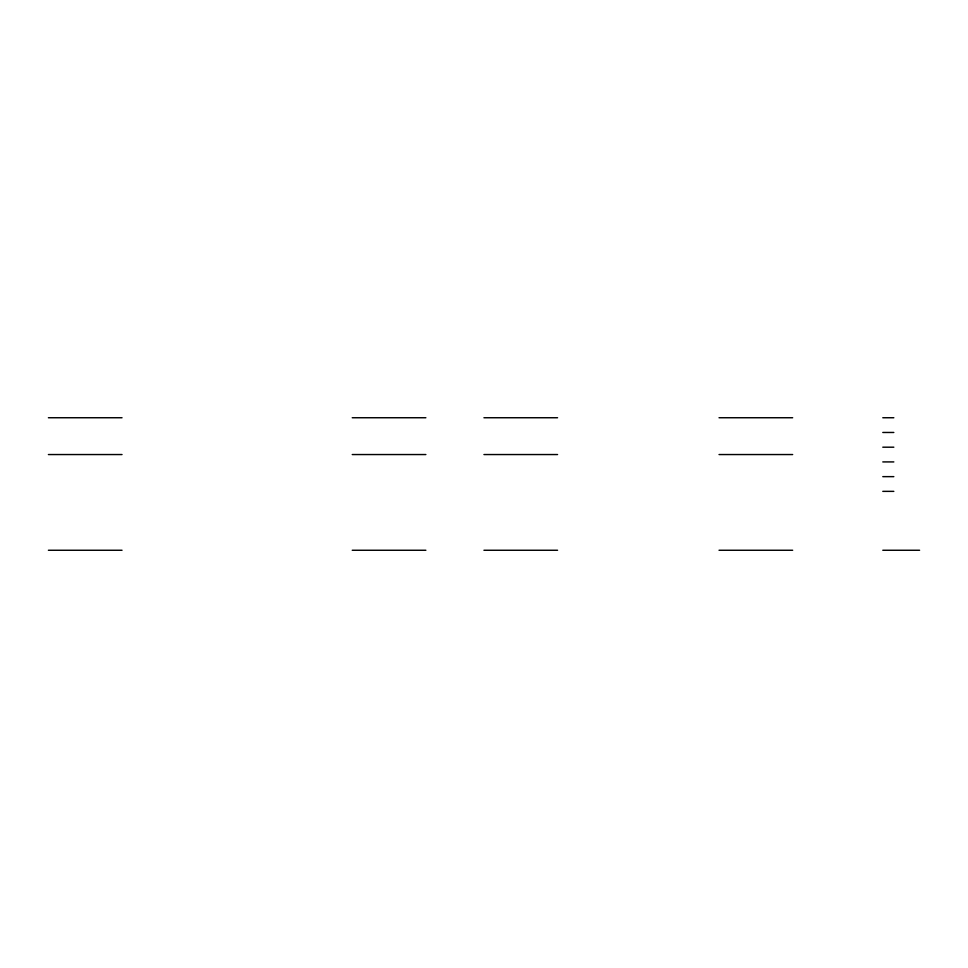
<?xml version="1.0" encoding="UTF-8"?>
<svg xmlns="http://www.w3.org/2000/svg" width="968" height="968" viewBox="0 0 968 968"><rect width="100%" height="100%" fill="white"/><g stroke="black" fill="none" stroke-linecap="round" stroke-linejoin="round"><path stroke-width="1.45" d="M48.4 417.74L122.028 417.74M352.243 417.74L425.872 417.74M483.939 417.74L557.568 417.74M719.03 417.74L792.659 417.74M882.792 417.74L893.827 417.74M882.792 432.466L893.827 432.466M882.792 447.192L893.827 447.192M48.4 454.549L122.028 454.549M352.243 454.549L425.872 454.549M483.939 454.549L557.568 454.549M719.03 454.549L792.659 454.549M882.792 461.917L893.827 461.917M882.792 476.643L893.827 476.643M882.792 491.357L893.827 491.357M48.4 550.26L122.028 550.26M352.243 550.26L425.872 550.26M483.939 550.26L557.568 550.26M719.03 550.26L792.659 550.26M882.792 550.26L919.6 550.26"/></g></svg>
